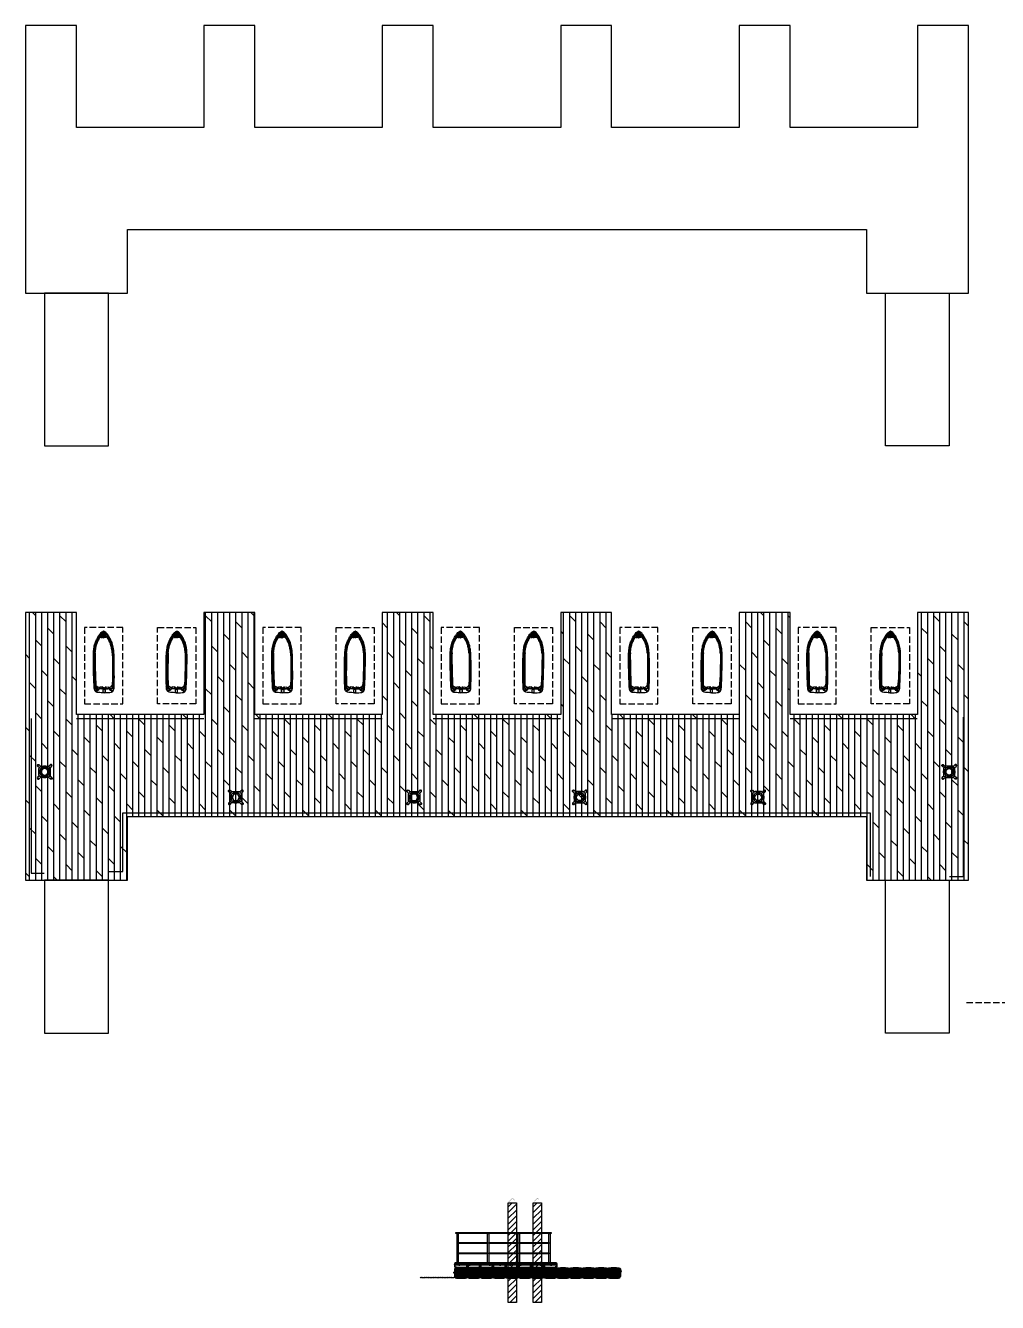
# Model space of a CAD drawing. Extents: x -231680 to 311509, y 18389 to 315840.
# Drawn here: x 228437 to 266577, y 263326 to 313439 of the extents above; entities that cross this region are included whole.
import ezdxf
from ezdxf.lldxf.tags import DXFTag

# ---------------------------------------------------------------- set-up
doc = ezdxf.new("R2010")
doc.units = 0
doc.header["$LTSCALE"] = 1000
doc.linetypes.add('-6_350_HOLE$0$DASH', pattern=[0.35, 0.25, -0.1])
for name, color, linetype in [('furniture', 6, 'Continuous'), ('W-bridge approach引桥', 4, 'Continuous'), ('W-FLOAT_BOWL浮筒', 253, 'Continuous'), ('W-MOUNTING固定方式', 5, 'Continuous'), ('W-PLASTIC_RAILINGS塑木栏杆', 6, 'Continuous'), ('W-STEEL_FRAME钢架', 3, 'Continuous'), ('W-WOOD_FLOOR木地板', 30, 'Continuous'), ('W-WOOD_STUD木龙骨', 25, 'Continuous'), ('ZJ', 251, 'Continuous'), ('变形缝', 4, 'Continuous'), ('塑木板', 32, 'Continuous'), ('尺寸', 6, 'Continuous'), ('栏杆', 6, 'Continuous'), ('短销钉', 253, 'Continuous'), ('螺栓', 146, 'Continuous'), ('龙骨', 10, 'Continuous')]:
    doc.layers.add(name, color=color, linetype=linetype)
doc.layers.add('伯利恒浮筒', color=5, linetype='Continuous', lineweight=5)
doc.styles.get("Standard").update_dxf_attribs({"font": ''})
doc.styles.get('Standard').set_extended_font_data('SimSun')
tags = doc.linetypes.add('立柱栏杆', pattern='A,0.771756,["□",Standard,S=0.388453,R=0,X=0,Y=-0.189694],0.074968,-0.412197,0.848646', length=2.107567).pattern_tags.tags
tags[4] = DXFTag(74, 10)
pattern_1 = [(45, (49008.42, 12356.74), (-112.2532, 112.2532), [])]

# ---------------------------------------------------------------- blocks, each defined once
blk = doc.blocks.new('A$C0837b8cf')
at = {"layer": 'W-STEEL_FRAME钢架'}
blk.add_lwpolyline([(-17, 0), (-17, 140), (58, 140), (58, 137, -0.414214), (54, 133), (-3, 130, 0.324101), (-8, 122), (-8, 18, 0.290228), (-2, 10), (54, 7, -0.414214), (58, 3), (58, 0)], format="xyb", close=True, dxfattribs=at)
blk = doc.blocks.new('*U117')
at = {"layer": '龙骨'}
for points in [[(-25, -30), (25, -30), (25, 30), (-25, 30)], [(-20, -25), (20, -25), (20, 25), (-20, 25)]]:
    blk.add_lwpolyline(points, close=True, dxfattribs=at)
blk = doc.blocks.new('*U118')
at = {"layer": '变形缝', "color": 0, "linetype": 'ByBlock', "lineweight": -2, "transparency": 16777216}
for p in [(0, 0), (400, 0), (800, 0), (1200, 0), (1600, 0), (2000, 0), (2400, 0), (2800, 0), (3200, 0), (3600, 0)]:
    blk.add_blockref('*U117', p, dxfattribs=at)
blk = doc.blocks.new('blhft')
at = {"true_color": 0x105689, "transparency": 33554470}
h = blk.add_hatch(color=146, dxfattribs=at)
h.dxf.hatch_style = 1
edge = h.paths.add_edge_path()
edge.add_line((-180, 0), (180, 0))
edge.add_arc((180, 70), 70, 270, 360)
edge.add_line((250, 70), (250, 270))
edge.add_line((250, 270), (298, 270))
edge.add_arc((298, 274), 4, 270, 360)
edge.add_line((302, 274), (302, 284))
edge.add_arc((298, 284), 4, 0, 90)
edge.add_line((298, 288), (250, 288))
edge.add_line((250, 288), (250, 375))
edge.add_arc((230, 375), 20, 0, 90)
edge.add_line((230, 395), (208, 395))
edge.add_line((208, 395), (208, 397))
edge.add_line((208, 397), (0, 407))
edge.add_line((0, 407), (-208, 397))
edge.add_line((-208, 397), (-208, 395))
edge.add_line((-208, 395), (-230, 395))
edge.add_arc((-230, 375), 20, 90, 180)
edge.add_line((-250, 375), (-250, 234))
edge.add_line((-250, 234), (-298, 234))
edge.add_arc((-298, 230), 4, 90, 180)
edge.add_line((-302, 230), (-302, 220))
edge.add_arc((-298, 220), 4, 180, 270)
edge.add_line((-298, 216), (-250, 216))
edge.add_line((-250, 216), (-250, 70))
edge.add_line((-250, 70), (-249, 60))
edge.add_line((-249, 60), (-246, 47))
edge.add_line((-246, 47), (-242, 37))
edge.add_line((-242, 37), (-235, 26))
edge.add_line((-235, 26), (-227, 18))
edge.add_line((-227, 18), (-220, 13))
edge.add_line((-220, 13), (-212, 8))
edge.add_line((-212, 8), (-204, 4))
edge.add_line((-204, 4), (-197, 2))
edge.add_line((-197, 2), (-188, 0))
edge.add_line((-188, 0), (-180, 0))
blk.add_lwpolyline([(-180, 0), (180, 0, 0.414214), (250, 70), (250, 270), (298, 270, 0.414214), (302, 274), (302, 284, 0.414214), (298, 288), (250, 288), (250, 375, 0.414214), (230, 395), (208, 395), (208, 397), (0, 407), (-208, 397), (-208, 395), (-230, 395, 0.414214), (-250, 375), (-250, 234), (-298, 234, 0.414214), (-302, 230), (-302, 220, 0.414214), (-298, 216), (-250, 216), (-250, 70), (-249, 60), (-246, 47), (-242, 37), (-235, 26), (-227, 18), (-220, 13), (-212, 8), (-204, 4), (-197, 2), (-188, 0)], format="xyb", close=True)
at = {"layer": 'W-FLOAT_BOWL浮筒', "ltscale": 0.5}
for p, q in [((-302, 230), (-302, 220)), ((302, 284), (302, 274))]:
    blk.add_line(p, q, dxfattribs=at)
at = {"layer": 'W-FLOAT_BOWL浮筒'}
for p, q in [((-302, 226), (-174, 226)), ((-298, 234), (-184, 234)), ((-298, 216), (-184, 216)), ((-250, 234), (-250, 375)), ((-250, 70), (-250, 216)), ((-230, 395), (230, 395)), ((-208, 397), (208, 397)), ((-208, 397), (-208, 395)), ((-180, 0), (180, 0)), ((-174, 244), (-174, 375)), ((174, 280), (-174, 226)), ((-174, 206), (-174, 70)), ((174, 298), (174, 375)), ((174, 280), (302, 280)), ((174, 260), (174, 70)), ((184, 288), (298, 288)), ((184, 270), (298, 270)), ((208, 397), (208, 395)), ((250, 375), (250, 288)), ((250, 270), (250, 70))]:
    blk.add_line(p, q, dxfattribs=at)
at = {"layer": 'W-FLOAT_BOWL浮筒', "ltscale": 0.5}
for centre, start, end in [((-298, 230), 90, 180), ((298, 284), 0, 90)]:
    blk.add_arc(centre, 4, start, end, dxfattribs=at)
at = {"layer": 'W-FLOAT_BOWL浮筒'}
for centre, radius, start, end in [((-298, 220), 4, 180, 270), ((-230, 375), 20, 90, 180), ((-180, 70), 70, 180, 270), ((0, -1768), 2175, 84.5043, 95.4957), ((-184, 244), 10, 270, 0), ((-184, 206), 10, 0, 90), ((-154, 375), 20, 90, 180), ((-104, 70), 70, 180, 270), ((104, 70), 70, 270, 0), ((154, 375), 20, 0, 90), ((184, 298), 10, 180, 270), ((184, 260), 10, 90, 180), ((180, 70), 70, 270, 0), ((230, 375), 20, 0, 90), ((298, 274), 4, 270, 0)]:
    blk.add_arc(centre, radius, start, end, dxfattribs=at)
at = {"layer": 'W-FLOAT_BOWL浮筒', "extrusion": (0, 0, -1)}
blk.add_ellipse((-212, 375), major_axis=(-30.4, 0), ratio=0.921809, start_param=3.141593, end_param=6.283185, dxfattribs=at)
at = {"layer": 'W-FLOAT_BOWL浮筒'}
blk.add_ellipse((-212, 320), major_axis=(-16, 0), ratio=0.75, dxfattribs=at)
blk.add_ellipse((212, 375), major_axis=(30.4, 0.1), ratio=0.921809, start_param=3.141593, end_param=6.283185, dxfattribs=at)
at = {"layer": 'W-FLOAT_BOWL浮筒', "extrusion": (0, 0, -1)}
blk.add_ellipse((212, 320), major_axis=(16, 0), ratio=0.75, dxfattribs=at)
blk = doc.blocks.new('dxd')
at = {"layer": '短销钉', "lineweight": 13}
for p, q in [((-86, 227), (-56, 200)), ((-79, 244), (79, 244)), ((-78, 244), (-78, 246)), ((-78, 246), (78, 246)), ((-52, 180), (-52, 193)), ((-49, 153), (-28, 136)), ((-43, 197), (42, 197)), ((-29, 39), (-29, 45)), ((-26, 48), (-24, 48)), ((-24, 30), (-24, 128)), ((-24, 30), (24, 30)), ((-24, 30), (-18, 2)), ((-19, 133), (19, 133)), ((-16, 0), (16, 0)), ((-6, 39), (-6, 44)), ((6, 39), (6, 44)), ((24, 30), (18, 2)), ((24, 30), (24, 128)), ((26, 48), (24, 48)), ((49, 153), (28, 136)), ((29, 39), (29, 45)), ((52, 180), (52, 193)), ((86, 227), (56, 200)), ((78, 244), (78, 246))]:
    blk.add_line(p, q, dxfattribs=at)
at = {"layer": '短销钉', "lineweight": 13, "ltscale": 0.1}
for p, q in [((-18, 2), (-18, 0)), ((-18, 0), (-16, 0)), ((16, 0), (18, 0)), ((18, 2), (18, 0))]:
    blk.add_line(p, q, dxfattribs=at)
at = {"layer": '短销钉', "lineweight": 13}
for centre, radius, start, end in [((-79, 234), 10, 90, 228.0009), ((0, -1254), 1503, 87.0435, 92.9565), ((-44, 170), 13.5, 126.5657, 231), ((-62, 193), 10, 0, 48.0009), ((-35, 154), 31.4, 56.4166, 122.8531), ((-43, 161), 10, 184.1479, 231), ((-34, 186), 31.4, 236.1381, 303.5569), ((-26, 45), 3, 90, 180), ((-34, 128), 10, 0, 51), ((-16, 2), 2.5, 191.3099, 270), ((-25, 170), 13.5, 308.3696, 51.9011), ((-3, 44), 3, 115.3769, 180), ((0, 38), 10, 64.6231, 115.3769), ((3, 44), 3, 0, 64.6231), ((25, 170), 13.5, 128.0989, 231.6304), ((16, 2), 2.5, 270, 348.6901), ((35, 155), 31.3, 57.1287, 123.6019), ((34, 186), 31.4, 236.4385, 303.8665), ((34, 128), 10, 129, 180), ((26, 45), 3, 0, 90), ((42, 161), 10, 309, 355.8521), ((62, 193), 10, 131.9991, 180), ((44, 170), 13.5, 309, 53.4343), ((79, 234), 10, 311.9991, 90)]:
    blk.add_arc(centre, radius, start, end, dxfattribs=at)
for centre, major_axis, start_param, end_param in [((-23, 39), (0, -9), 4.712389, 6.115737), ((0, 39), (0, 9), 1.570796, 4.712389)]:
    blk.add_ellipse(centre, major_axis=major_axis, ratio=0.666667, start_param=start_param, end_param=end_param, dxfattribs=at)
at = {"layer": '短销钉', "lineweight": 13, "extrusion": (0, 0, -1)}
blk.add_ellipse((23, 39), major_axis=(0, -9), ratio=0.666667, start_param=4.712389, end_param=6.115737, dxfattribs=at)
blk = doc.blocks.new('短销固定件正视面')
at = {"layer": '塑木板', "color": 156}
blk.add_lwpolyline([(2149439, 351499), (2149442, 351499), (2149489, 351499), (2149489, 351452), (2149489, 351449), (2149439, 351449)], close=True, dxfattribs=at)
at = {"layer": '塑木板', "color": 5}
blk.add_lwpolyline([(2149489, 351449), (2149489, 351499), (2149439, 351499)], dxfattribs=at)
at = {"layer": '螺栓', "color": 156}
blk.add_lwpolyline([(2149458, 351449), (2149458, 351182), (2149470, 351182), (2149470, 351449)], dxfattribs=at)
for points in [[(2149454, 351197), (2149475, 351197), (2149475, 351187), (2149454, 351187)], [(2149455, 351199), (2149473, 351199), (2149473, 351197), (2149455, 351197)], [(2149459, 351197), (2149470, 351197), (2149470, 351187), (2149459, 351187)]]:
    blk.add_lwpolyline(points, close=True, dxfattribs=at)
blk = doc.blocks.new('A$C8620f102')
for p, q in [((1.27, 1.92), (1.26, 1.91)), ((3.83, 1.92), (3.84, 1.91))]:
    blk.add_line(p, q)
for points in [[(2.55, 1.34, -0.01736), (1.42, 1.37, -0.12634), (0.89, 1.52, -0.172899), (0.62, 2.21, -0.013884), (0.6, 2.82, -0.008973), (0.56, 3.7, -0.01509), (0.53, 4.7, 0.002245), (0.52, 6.24, -0.003342), (0.51, 7.96, -0.016984), (0.55, 9.1, -0.024546), (0.64, 9.96, -0.067942), (0.89, 11.05, -0.033948), (1.2, 11.75, -0.022001), (1.53, 12.38, -0.042872), (1.96, 12.94, -0.059514), (2.26, 13.21, -0.046364), (2.43, 13.31, -0.104882), (2.55, 13.34, -0.104882)], [(0.68, 3.76, 0.006425), (0.67, 4.7, 0.002217), (0.66, 6.24, -0.003368), (0.65, 7.97, -0.024633), (0.67, 9.06, -0.015037), (0.76, 9.77, -0.025439), (0.82, 10.17, -0.013843), (1.02, 10.98, -0.040266), (1.32, 11.7, -0.016729), (1.69, 12.33, -0.029739), (2.17, 12.91, 0.01525), (2.42, 13.15, -0.132389), (2.48, 13.18, -0.028442), (2.5, 13.19, -0.028442)], [(0.7, 3.76, 0.006424), (0.68, 4.7, 0.002217), (0.67, 6.24, -0.003368), (0.66, 7.97, -0.024633), (0.68, 9.06, -0.015038), (0.77, 9.77, -0.025461), (0.84, 10.17, -0.013839), (1.03, 10.98, -0.040238), (1.33, 11.7, -0.016715), (1.7, 12.33, -0.029693), (2.18, 12.9, 0.015234), (2.43, 13.14, -0.134036), (2.48, 13.17, -0.024879), (2.5, 13.17, -0.024879)], [(0.84, 9.12, -0.031596), (0.91, 9.75, -0.004928), (0.98, 10.17, -0.02844), (1.18, 10.88, -0.042875), (1.47, 11.56, -0.035347), (1.84, 12.21, -0.024093), (2.25, 12.76, -0.079837), (2.5, 13.02)], [(0.86, 9.12, -0.031592), (0.92, 9.75, -0.004926), (1, 10.17, -0.028436), (1.19, 10.88, -0.042895), (1.49, 11.55, -0.035363), (1.85, 12.2, -0.024111), (2.26, 12.75, -0.077658), (2.5, 13.01, -0.077658)], [(0.87, 9.12, -0.031588), (0.93, 9.75, -0.004924), (1.01, 10.16, -0.028433), (1.21, 10.87, -0.042917), (1.5, 11.55, -0.035379), (1.86, 12.19, -0.02413), (2.27, 12.74, -0.075408), (2.5, 12.99, -0.075408)], [(0.9, 9.12, -0.031581), (0.96, 9.74, -0.00492), (1.04, 10.16, -0.028426), (1.23, 10.86, -0.042959), (1.52, 11.54, -0.035411), (1.89, 12.17, -0.028829), (2.23, 12.64, -0.092336), (2.5, 12.86, -0.080328)], [(2.09, 12.15), (2.2, 12.14, 0.382221), (2.31, 12.21), (2.39, 12.63, 0.786544), (2.33, 12.68), (2.01, 12.34, 0.616464), (2.09, 12.15, 3.844907)], [(2.55, 1.34, 0.01736), (3.68, 1.37, 0.12634), (4.21, 1.52, 0.172899), (4.48, 2.21, 0.013884), (4.5, 2.82, 0.008973), (4.55, 3.7, 0.01509), (4.57, 4.7, -0.002245), (4.58, 6.24, 0.003342), (4.59, 7.96, 0.016984), (4.55, 9.1, 0.024546), (4.46, 9.96, 0.067942), (4.21, 11.05, 0.033948), (3.9, 11.75, 0.022001), (3.57, 12.38, 0.042872), (3.15, 12.94, 0.059514), (2.84, 13.21, 0.046364), (2.67, 13.31, 0.104882), (2.55, 13.34, 0.104882)], [(4.42, 3.76, -0.006425), (4.43, 4.7, -0.002217), (4.44, 6.24, 0.003368), (4.45, 7.97, 0.024633), (4.43, 9.06, 0.015037), (4.34, 9.77, 0.025439), (4.28, 10.17, 0.013843), (4.08, 10.98, 0.040266), (3.78, 11.7, 0.016729), (3.41, 12.33, 0.029739), (2.93, 12.91, -0.01525), (2.68, 13.15, 0.132389), (2.62, 13.18, 0.028442), (2.6, 13.19, 0.028442)], [(4.41, 3.76, -0.006424), (4.42, 4.7, -0.002217), (4.43, 6.24, 0.003368), (4.44, 7.97, 0.024633), (4.42, 9.06, 0.015038), (4.33, 9.77, 0.025461), (4.26, 10.17, 0.013839), (4.07, 10.98, 0.040238), (3.77, 11.7, 0.016715), (3.4, 12.33, 0.029693), (2.93, 12.9, -0.015234), (2.67, 13.14, 0.134036), (2.62, 13.17, 0.024879), (2.6, 13.17, 0.024879)], [(4.26, 9.12, 0.031596), (4.19, 9.75, 0.004928), (4.12, 10.17, 0.02844), (3.92, 10.88, 0.042875), (3.63, 11.56, 0.035347), (3.26, 12.21, 0.024093), (2.85, 12.76, 0.079837), (2.6, 13.02)], [(4.25, 9.12, 0.031592), (4.18, 9.75, 0.004926), (4.1, 10.17, 0.028436), (3.91, 10.88, 0.042895), (3.61, 11.55, 0.035363), (3.25, 12.2, 0.024111), (2.84, 12.75, 0.077658), (2.6, 13.01, 0.077658)], [(4.23, 9.12, 0.031588), (4.17, 9.75, 0.004924), (4.09, 10.16, 0.028433), (3.89, 10.87, 0.042917), (3.6, 11.55, 0.035379), (3.24, 12.19, 0.02413), (2.83, 12.74, 0.075408), (2.6, 12.99, 0.075408)], [(4.2, 9.12, 0.031581), (4.14, 9.74, 0.00492), (4.06, 10.16, 0.028426), (3.87, 10.86, 0.042959), (3.58, 11.54, 0.035411), (3.22, 12.17, 0.028829), (2.87, 12.64, 0.092336), (2.6, 12.86, 0.080328)], [(3.01, 12.15), (2.9, 12.14, -0.382221), (2.79, 12.21), (2.71, 12.63, -0.786544), (2.77, 12.68), (3.09, 12.34, -0.616464), (3.01, 12.15, -3.844907)], [(0.84, 9.12), (0.82, 8.71), (0.81, 8.24), (0.82, 7.47), (0.82, 6.42), (0.84, 4.72, -0.002601), (0.86, 3.81, 0.004411), (0.87, 3.02, 0.013009), (0.91, 2.49, 0.113396), (1.01, 2.2, 0.146005), (1.15, 2.08, 1.595219)], [(0.86, 9.12), (0.84, 8.71), (0.83, 8.24), (0.83, 7.47), (0.83, 6.42), (0.85, 4.72, -0.002601), (0.87, 3.81, 0.004411), (0.89, 3.02, 0.013003), (0.92, 2.49, 0.113337), (1.02, 2.21, 0.144821), (1.16, 2.09, 0.138987)], [(0.87, 9.12), (0.85, 8.71), (0.84, 8.24), (0.84, 7.47), (0.84, 6.42), (0.86, 4.72, -0.002601), (0.88, 3.81, 0.00441), (0.9, 3.02, 0.012997), (0.94, 2.49, 0.113276), (1.03, 2.21, 0.142458), (1.16, 2.11, 0.142458)], [(0.9, 9.12), (0.88, 8.71), (0.87, 8.24), (0.87, 7.47), (0.87, 6.42), (0.89, 4.73, -0.002601), (0.91, 3.81, 0.00441), (0.93, 3.03, 0.002867), (0.93, 2.91, 0.002867)], [(4.23, 9.12), (4.25, 8.71), (4.26, 8.24), (4.26, 7.47), (4.26, 6.42), (4.24, 4.72, 0.002601), (4.22, 3.81, -0.00441), (4.2, 3.02, -0.012997), (4.16, 2.49, -0.113276), (4.07, 2.21, -0.142458), (3.94, 2.11, -0.142458)], [(4.26, 9.12), (4.28, 8.71), (4.29, 8.24), (4.28, 7.47), (4.28, 6.42), (4.26, 4.72, 0.002601), (4.24, 3.81, -0.004411), (4.23, 3.02, -0.013009), (4.19, 2.49, -0.113396), (4.09, 2.2, -0.146005), (3.95, 2.08, -1.595219)], [(4.25, 9.12), (4.27, 8.71), (4.27, 8.24), (4.27, 7.47), (4.27, 6.42), (4.25, 4.72, 0.002601), (4.23, 3.81, -0.004411), (4.21, 3.02, -0.013003), (4.18, 2.49, -0.113337), (4.08, 2.21, -0.144821), (3.95, 2.09, -0.138987)], [(4.2, 9.12), (4.22, 8.71), (4.23, 8.24), (4.23, 7.47), (4.23, 6.42), (4.21, 4.73, 0.002601), (4.19, 3.81, -0.00441), (4.17, 3.03, -0.002867), (4.17, 2.91, -0.002867)], [(1.21, 1.67, -0.164393), (0.99, 1.7, -0.188684), (0.74, 1.94, -0.10758), (0.6, 2.55)], [(0.68, 3.76, -0.002942), (0.69, 3.07, 0.002013), (0.7, 2.63, 0.130442), (0.78, 2.32, 0.261246), (1.14, 2.01, 0.209197)], [(0.7, 3.76, -0.002941), (0.71, 3.07, 0.002014), (0.71, 2.63, 0.130992), (0.79, 2.33, 0.261832), (1.15, 2.02, 0.261832)], [(1.73, 2.34, -0.043334), (1.41, 2.42, -0.18333), (1, 2.74, -0.123985), (0.91, 3.11, 0.015377), (0.89, 3.39)], [(1.73, 2.32, -0.043195), (1.41, 2.4, -0.183415), (0.99, 2.73, -0.094511), (0.9, 3.02)], [(3.37, 2.34, 0.043334), (3.69, 2.42, 0.18333), (4.1, 2.74, 0.123985), (4.19, 3.11, -0.015377), (4.21, 3.39)], [(3.37, 2.32, 0.043195), (3.69, 2.4, 0.183415), (4.11, 2.73, 0.094511), (4.2, 3.02)], [(3.9, 1.67, 0.164393), (4.11, 1.7, 0.188684), (4.36, 1.94, 0.10758), (4.5, 2.55)], [(4.42, 3.76, 0.002942), (4.41, 3.07, -0.002013), (4.4, 2.63, -0.130442), (4.32, 2.32, -0.261246), (3.96, 2.01, -0.209197)], [(4.41, 3.76, 0.002941), (4.4, 3.07, -0.002014), (4.39, 2.63, -0.130992), (4.31, 2.33, -0.261832), (3.96, 2.02, -0.261832)]]:
    blk.add_lwpolyline(points, format="xyb")
for points in [[(2.09, 12.19), (2.21, 12.18, 0.383069), (2.27, 12.22), (2.36, 12.64, 0.853636), (2.35, 12.65), (2.04, 12.32, 0.613527)], [(3.01, 12.19), (2.89, 12.18, -0.383069), (2.83, 12.22), (2.74, 12.64, -0.853636), (2.75, 12.65), (3.06, 12.32, -0.613527)]]:
    blk.add_lwpolyline(points, format="xyb", close=True)
for points in [[(2.5, 12.46), (2.5, 13.3)], [(2.5, 13.3), (2.5, 12.45)], [(2.6, 13.3), (2.6, 12.45)], [(2.6, 12.46), (2.6, 13.3)], [(0.64, 8.37), (0.62, 8.37), (0.62, 8.1), (0.65, 8.1)], [(0.66, 8.1), (0.68, 8.1), (0.68, 8.37), (0.66, 8.37)], [(4.44, 8.1), (4.42, 8.1), (4.42, 8.37), (4.44, 8.37)], [(4.46, 8.37), (4.48, 8.37), (4.48, 8.1), (4.46, 8.1)], [(0.67, 4.82), (0.65, 4.82), (0.65, 4.57), (0.67, 4.57)], [(0.69, 2.98), (0.67, 2.98), (0.67, 2.72), (0.7, 2.72)], [(0.69, 4.57), (0.7, 4.57), (0.7, 4.82), (0.68, 4.82)], [(0.71, 2.72), (0.72, 2.72), (0.72, 2.98), (0.71, 2.98)], [(4.39, 2.72), (4.38, 2.72), (4.38, 2.98), (4.39, 2.98)], [(4.42, 4.57), (4.4, 4.57), (4.4, 4.82), (4.42, 4.82)], [(4.41, 2.98), (4.43, 2.98), (4.43, 2.72), (4.4, 2.72)], [(4.43, 4.82), (4.45, 4.82), (4.45, 4.57), (4.43, 4.57)]]:
    blk.add_lwpolyline(points)
for points in [[(2.12, 2.1), (2.18, 2.42), (1.76, 2.46), (1.69, 2.14)], [(2.11, 2.11), (2.17, 2.4), (1.77, 2.45), (1.7, 2.15)], [(2.33, 1.4), (2.33, 1.96), (2.77, 1.96), (2.77, 1.4)], [(2.98, 2.1), (2.92, 2.42), (3.34, 2.46), (3.41, 2.14)], [(2.99, 2.11), (2.93, 2.4), (3.33, 2.45), (3.4, 2.15)]]:
    blk.add_lwpolyline(points, close=True)
for centre, radius in [((2.15, 12.99), 0.0564), ((2.31, 13.15), 0.0628), ((2.79, 13.15), 0.0628), ((2.95, 12.99), 0.0564), ((2.54, 12.26), 0.139), ((2.56, 12.26), 0.139), ((1.35, 2.1), 0.196), ((1.35, 2.1), 0.182), ((3.75, 2.1), 0.196), ((3.75, 2.1), 0.182)]:
    blk.add_circle(centre, radius)
for centre, radius, start, end in [((2.55, 13.23), 0.0821, 53.9074, 126.0926), ((2.55, 13.23), 0.0821, 53.9074, 126.0926), ((0.99, 10.85), 0.0427, 81.6158, 249.7115), ((0.99, 10.85), 0.0427, 268.3466, 62.9808), ((1.66, 12.28), 0.0427, 70.2304, 225.3725), ((1.66, 12.28), 0.0427, 244.0102, 51.5927), ((2.54, 12.26), 0.204, 99.884, 72.3335), ((2.56, 12.26), 0.204, 107.6665, 80.116), ((3.44, 12.28), 0.0427, 128.4073, 295.9898), ((3.44, 12.28), 0.0427, 314.6275, 109.7696), ((4.11, 10.85), 0.0427, 117.0192, 271.6534), ((4.11, 10.85), 0.0427, 290.2885, 98.3842), ((0.65, 7.67), 0.0427, 95.0301, 265.1292), ((0.67, 8.99), 0.0427, 91.3196, 261.7261), ((0.65, 7.67), 0.0427, 283.7894, 76.3699), ((0.67, 8.99), 0.0427, 280.385, 72.6607), ((4.43, 8.99), 0.0427, 107.3393, 259.615), ((4.45, 7.67), 0.0427, 103.6301, 256.2106), ((4.43, 8.99), 0.0427, 278.2739, 88.6804), ((4.45, 7.67), 0.0427, 274.8708, 84.9699), ((4.44, 6.39), 0.0427, 101.222, 257.4711), ((4.44, 6.39), 0.0427, 276.0953, 82.5978), ((1.77, 1.95), 0.633, 165.9957, 206.3313), ((1.82, 1.84), 0.633, 172.1254, 195.3579), ((1.35, 2.1), 0.238, 225.7726, 10.6742), ((1.35, 2.1), 0.21, 243.7243, 10.6742), ((3.75, 2.1), 0.238, 169.3258, 314.2274), ((3.75, 2.1), 0.21, 169.3258, 296.2757), ((3.33, 1.95), 0.633, 333.6687, 14.0043), ((3.29, 1.84), 0.633, 344.6421, 7.8746)]:
    blk.add_arc(centre, radius, start, end)
for points in [[(2.29, 2.55), (2.24, 2.46), (2.2, 2.33), (2.16, 2.1)], [(2.79, 2.55), (2.86, 2.46), (2.9, 2.33), (2.94, 2.1)], [(1.53, 1.94), (1.47, 1.87), (1.33, 1.81), (1.25, 1.78), (1.21, 1.73), (1.21, 1.67)], [(2.55, 2.09), (2.43, 2.1), (2.36, 2.11), (2.26, 2.14), (2.18, 2.1), (1.99, 2.07), (1.8, 2.1), (1.7, 2.14), (1.64, 2.15), (1.55, 2.13)], [(2.55, 2.09), (2.67, 2.1), (2.74, 2.11), (2.84, 2.14), (2.93, 2.1), (3.11, 2.07), (3.3, 2.1), (3.4, 2.14), (3.46, 2.15), (3.55, 2.13)], [(3.57, 1.94), (3.63, 1.87), (3.77, 1.81), (3.85, 1.78), (3.89, 1.73), (3.9, 1.67)]]:
    blk.add_spline(points, degree=3)
for points in [[(2.55, 2.3), (2.51, 2.3), (2.45, 2.3), (2.35, 2.32), (2.27, 2.36), (2.22, 2.33), (2.2, 2.32)], [(2.55, 2.3), (2.59, 2.3), (2.65, 2.3), (2.75, 2.32), (2.83, 2.36), (2.88, 2.33), (2.9, 2.32)]]:
    blk.add_open_spline(points, degree=3, knots=[0, 0, 0, 0, 0.00840925, 0.01405459, 0.02148076, 0.02583256, 0.02583256, 0.02583256, 0.02583256])
blk = doc.blocks.new('*U138')
at = {"linetype": '-6_350_HOLE$0$DASH'}
for points in [[(-2184, -1500), (-684, -1500), (-684, 1500), (-2184, 1500)], [(2184, -1500), (684, -1500), (684, 1500), (2184, 1500)]]:
    blk.add_lwpolyline(points, close=True, dxfattribs=at)
at = {"layer": 'furniture', "xscale": 200.8481524283906, "yscale": 200.8481524283906, "zscale": 200.8481524283906, "rotation": 0.714451008554095}
blk.add_blockref('A$C8620f102', (-1922, -1332), dxfattribs=at)
blk = doc.blocks.new('*U139')
at = {"layer": '栏杆', "color": 0, "linetype": 'ByBlock', "lineweight": -2, "transparency": 16777216}
for p in [(0, 0), (7000, 0), (14000, 0), (21000, 0), (28000, 0)]:
    blk.add_blockref('*U138', p, dxfattribs=at)
blk = doc.blocks.new('*U140')
at = {"layer": 'furniture', "xscale": -200.8481524283906, "yscale": 200.8481524283906, "zscale": 200.8481524283906, "rotation": 359.2855489914459}
blk.add_blockref('A$C8620f102', (494, -1481), dxfattribs=at)
blk = doc.blocks.new('*U141')
at = {"layer": '栏杆', "color": 0, "linetype": 'ByBlock', "lineweight": -2, "transparency": 16777216}
for p in [(0, 0), (7000, 0), (14000, 0), (21000, 0), (28000, 0)]:
    blk.add_blockref('*U140', p, dxfattribs=at)
blk = doc.blocks.new('asdaffdfedgf')
at = {"layer": '栏杆', "true_color": 0xcd6928, "transparency": 33554687}
h = blk.add_hatch(dxfattribs=at)
h.set_pattern_fill('DOLMIT', color=32, scale=300, angle=90)
h.set_pattern_definition([(90, (0, 0), (-238.12262, 1e-14), []), (135, (0, 0), (-476.2449, -476.2449), [336.7564, -673.512])])
h.paths.add_polyline_path([(265437, 286400), (265437, 290400), (263437, 290400), (263437, 286400), (258437, 286400), (258437, 290400), (256437, 290400), (256437, 286400), (251437, 286400), (251437, 290400), (249437, 290400), (249437, 286400), (244437, 286400), (244437, 290400), (242437, 290400), (242437, 286400), (237437, 286400), (237437, 290400), (235437, 290400), (235437, 286400), (230437, 286400), (230437, 290400), (228437, 290400), (228437, 286400), (228437, 282400), (228437, 279900), (232437, 279900), (232437, 282400), (261437, 282400), (261437, 279900), (265437, 279900), (265437, 282400)])
blk.add_lwpolyline([(237437, 286400), (237437, 290400), (235437, 290400), (235437, 286400)])
blk = doc.blocks.new('*U108')
at = {"color": 8, "linetype": 'Continuous', "lineweight": 15}
for p, q in [((-1, 2), (-2, 1)), ((0, 1), (0, -1)), ((-1, -2), (-2, -1))]:
    blk.add_line(p, q, dxfattribs=at)
at = {"color": 7, "linetype": 'Continuous', "lineweight": 15}
for p, q in [((16, 1), (0, 1)), ((0, 0), (19, 0)), ((16, 1), (16, 0)), ((19, -1), (19, 0)), ((0, -1), (19, -1))]:
    blk.add_line(p, q, dxfattribs=at)
for centre, radius, start, end in [((-3, 0), 2.9, 41.3178, 318.6822), ((-3, 0), 1.45, 41.3178, 318.6822), ((0, 3), 2.82, 221.3178, 270), ((0, -3), 2.82, 90, 138.6822), ((0, 3), 1.37, 221.3178, 270), ((0, -3), 1.37, 90, 138.6822)]:
    blk.add_arc(centre, radius, start, end, dxfattribs=at)
blk = doc.blocks.new('*U110')
blk.add_lwpolyline([(-12, 0), (-12, 2.5), (12, 2.5), (12, 0)], close=True)
blk = doc.blocks.new('无头销轴_B型_D12X150')
at = {"color": 0}
for p, q in [((-72, 6), (-72, -6)), ((72, 6), (72, -6))]:
    blk.add_line(p, q, dxfattribs=at)
blk.add_lwpolyline([(-75, 4), (-75, -4), (-72, -6), (72, -6), (75, -4), (75, 4), (72, 6), (-72, 6)], close=True, dxfattribs=at)
for centre in [(-70, 0), (70, 0)]:
    blk.add_circle(centre, 1.6, dxfattribs=at)
blk = doc.blocks.new('sdf')
at = {"layer": 'W-MOUNTING固定方式', "color": 0}
for p, q in [((43285, -2497), (43283, -2500)), ((43378, -2500), (43283, -2500)), ((43283, -2574), (43283, -2500)), ((43285, -2497), (43376, -2497)), ((43376, -2497), (43378, -2500)), ((43378, -2500), (43378, -2574)), ((43108, -2622), (43108, -2815)), ((43109, -2673), (43112, -2671)), ((43109, -2764), (43109, -2673)), ((43109, -2764), (43112, -2766)), ((43112, -2671), (43112, -2766)), ((43112, -2671), (43186, -2671)), ((43186, -2766), (43112, -2766)), ((43186, -2766), (43186, -2671)), ((43186, -2671), (43189, -2673)), ((43186, -2766), (43189, -2764)), ((43189, -2673), (43189, -2764)), ((43283, -2574), (43378, -2574)), ((43283, -2574), (43285, -2577)), ((43283, -2863), (43285, -2860)), ((43378, -2863), (43283, -2863)), ((43283, -2937), (43283, -2863)), ((43283, -2937), (43378, -2937)), ((43285, -2940), (43283, -2937)), ((43376, -2577), (43285, -2577)), ((43285, -2860), (43376, -2860)), ((43375, -2940), (43285, -2940)), ((43375, -2940), (43378, -2937)), ((43378, -2574), (43376, -2577)), ((43378, -2863), (43376, -2860)), ((43378, -2863), (43378, -2937)), ((43475, -2671), (43472, -2673)), ((43472, -2764), (43472, -2673)), ((43475, -2766), (43472, -2764)), ((43475, -2671), (43475, -2766)), ((43475, -2671), (43549, -2671)), ((43549, -2766), (43475, -2766)), ((43549, -2766), (43549, -2671)), ((43552, -2674), (43549, -2671)), ((43552, -2764), (43549, -2766)), ((43552, -2674), (43552, -2764))]:
    blk.add_line(p, q, dxfattribs=at)
at = {"layer": 'W-MOUNTING固定方式', "color": 6}
for points in [[(43123, -2568), (43052, -2497, -0.414214), (43052, -2441), (43052, -2441, -0.414214), (43109, -2441), (43179, -2511)], [(43538, -2568), (43609, -2497, 0.414214), (43609, -2441), (43609, -2441, 0.414214), (43552, -2441), (43482, -2511)], [(43123, -2870), (43052, -2941, 0.414214), (43052, -2997), (43052, -2997, 0.414214), (43109, -2997), (43179, -2927)], [(43538, -2870), (43609, -2941, -0.414214), (43609, -2997), (43609, -2997, -0.414214), (43552, -2997), (43482, -2927)]]:
    blk.add_lwpolyline(points, format="xyb", dxfattribs=at)
at = {"layer": 'W-MOUNTING固定方式'}
for points in [[(43194, -2941), (43467, -2941), (43553, -2856), (43553, -2582), (43467, -2496), (43194, -2496), (43108, -2582), (43108, -2856)], [(43219, -2881), (43442, -2881), (43493, -2831), (43493, -2607), (43442, -2556), (43219, -2556), (43168, -2607), (43168, -2831)]]:
    blk.add_lwpolyline(points, close=True, dxfattribs=at)
at = {"layer": 'W-MOUNTING固定方式', "color": 0}
for points in [[(43272, -2496), (43272, -2537), (43272, -2557), (43281, -2557), (43281, -2537), (43281, -2496)], [(43380, -2496), (43380, -2537), (43380, -2557), (43389, -2557), (43389, -2537), (43389, -2496)], [(43108, -2669), (43149, -2669), (43169, -2669), (43169, -2660), (43149, -2660), (43108, -2660)], [(43108, -2777), (43149, -2777), (43169, -2777), (43169, -2768), (43149, -2768), (43108, -2768)], [(43281, -2941), (43281, -2900), (43281, -2880), (43272, -2880), (43272, -2900), (43272, -2941)], [(43389, -2941), (43389, -2900), (43389, -2880), (43380, -2880), (43380, -2900), (43380, -2941)], [(43553, -2660), (43512, -2660), (43492, -2660), (43492, -2669), (43512, -2669), (43553, -2669)], [(43553, -2768), (43512, -2768), (43492, -2768), (43492, -2777), (43512, -2777), (43553, -2777)]]:
    blk.add_lwpolyline(points, dxfattribs=at)
at = {"layer": 'W-MOUNTING固定方式', "color": 5}
for centre in [(43080, -2469), (43580, -2469), (43080, -2969), (43580, -2969)]:
    blk.add_circle(centre, 7, dxfattribs=at)
at = {"layer": 'W-MOUNTING固定方式'}
for radius in [136, 130]:
    blk.add_circle((43330, -2719), radius, dxfattribs=at)
at = {"layer": 'W-MOUNTING固定方式', "color": 0, "xscale": -1}
for name, p, rotation in [('*U108', (43143, -2649), 180), ('*U108', (43261, -2906), 270), ('*U110', (43272, -2900), 90), ('*U110', (43389, -2537), 270.0000000000001), ('*U108', (43400, -2531), 90.00000000000007), ('*U110', (43512, -2777), 180)]:
    blk.add_blockref(name, p, dxfattribs=dict(at, rotation=rotation))
for name, p in [('*U110', (43149, -2660)), ('*U108', (43518, -2788))]:
    blk.add_blockref(name, p, dxfattribs=at)
at = {"layer": 'W-MOUNTING固定方式', "color": 0}
for name, p, rotation in [('*U110', (43149, -2777), 180), ('无头销轴_B型_D12X150', (43149, -2719), 90), ('无头销轴_B型_D12X150', (43330, -2900), 180), ('*U108', (43261, -2531), 270.0000000000001), ('*U110', (43272, -2537), 90.00000000000004), ('*U110', (43389, -2900), 270), ('*U108', (43400, -2906), 90.00000000000001), ('*U108', (43518, -2649), 180), ('无头销轴_B型_D12X150', (43512, -2719), 270)]:
    blk.add_blockref(name, p, dxfattribs=dict(at, rotation=rotation))
for name, p in [('*U108', (43143, -2788)), ('无头销轴_B型_D12X150', (43330, -2537)), ('*U110', (43512, -2660))]:
    blk.add_blockref(name, p, dxfattribs=at)
blk = doc.blocks.new('*U41')
at = {"color": 5}
for p, q in [((-2, -53), (-2, -1)), ((-2, -1), (2, -1)), ((2, -13), (-2, -14)), ((2, -13), (-2, -14)), ((2, -15), (-2, -16)), ((2, -15), (-2, -16)), ((2, -17), (-2, -18)), ((2, -17), (-2, -18)), ((2, -19), (-2, -20)), ((2, -19), (-2, -20)), ((2, -19), (-2, -20)), ((2, -19), (-2, -20)), ((2, -21), (-2, -22)), ((2, -21), (-2, -22)), ((2, -21), (-2, -22)), ((2, -21), (-2, -22)), ((2, -23), (-2, -24)), ((2, -23), (-2, -24)), ((2, -25), (-2, -26)), ((2, -25), (-2, -26)), ((2, -27), (-2, -28)), ((2, -27), (-2, -28)), ((2, -29), (-2, -30)), ((2, -29), (-2, -30)), ((2, -29), (-2, -30)), ((2, -29), (-2, -30)), ((2, -31), (-2, -32)), ((2, -31), (-2, -32)), ((2, -31), (-2, -32)), ((2, -31), (-2, -32)), ((2, -33), (-2, -34)), ((2, -33), (-2, -34)), ((2, -35), (-2, -36)), ((2, -35), (-2, -36)), ((2, -37), (-2, -38)), ((2, -37), (-2, -38)), ((2, -39), (-2, -40)), ((2, -39), (-2, -40)), ((2, -39), (-2, -40)), ((2, -39), (-2, -40)), ((2, -41), (-2, -42)), ((2, -41), (-2, -42)), ((2, -41), (-2, -42)), ((2, -41), (-2, -42)), ((2, -43), (-2, -44)), ((2, -43), (-2, -44)), ((2, -46), (-2, -47)), ((2, -46), (-2, -47)), ((2, -48), (-2, -49)), ((2, -48), (-2, -49)), ((2, -48), (-2, -49)), ((2, -48), (-2, -49)), ((2, -50), (-2, -51)), ((2, -50), (-2, -51)), ((2, -50), (-2, -51)), ((2, -50), (-2, -51)), ((2, -52), (-2, -53)), ((2, -52), (-2, -53)), ((2, -52), (-2, -53)), ((0, -60), (-2, -53)), ((2, -54), (-2, -55)), ((2, -57), (-1, -57)), ((1, -59), (-1, -59)), ((2, -53), (0, -60)), ((2, -1), (2, -53))]:
    blk.add_line(p, q, dxfattribs=at)
blk.add_lwpolyline([(-3, 0), (-2, -1), (2, -1), (3, 0)], close=True, dxfattribs=at)
blk = doc.blocks.new('A$C47c33f2f')
at = {"color": 4}
for p, q in [((0, 0), (46, 0)), ((44, 2), (2, 2)), ((2, 2), (2, 2)), ((4, 18), (4, 4)), ((4, 18), (42, 18)), ((4, 4), (42, 4)), ((12, 26), (12, 88)), ((12, 26), (32, 26)), ((34, 26), (34, 88)), ((42, 16), (42, 4))]:
    blk.add_line(p, q, dxfattribs=at)
blk.add_circle((23, 104), 15, dxfattribs=at)
for centre, radius, start, end in [((2, 0), 2.5, 90, 180), ((2, 4), 2, 270, 0), ((12, 18), 8, 90, 180), ((-5, 88), 17.3, 1.4825, 29.9307), ((32, 16), 10, 0, 90), ((51, 88), 17.3, 150.0693, 178.5175), ((44, 4), 2, 180, 270), ((44, 0), 2.5, 0, 90)]:
    blk.add_arc(centre, radius, start, end, dxfattribs=at)
at = {"layer": '尺寸'}
for p, q in [((0, 0), (0, 0)), ((0, 0), (0, 0)), ((44, 2), (44, 2)), ((46, 0), (46, 0))]:
    blk.add_line(p, q, dxfattribs=at)
blk = doc.blocks.new('*U192')
at = {"layer": '伯利恒浮筒'}
blk.add_blockref('blhft', (0, -204), dxfattribs=at)
blk = doc.blocks.new('*U193')
at = {"layer": '栏杆', "color": 0, "linetype": 'ByBlock', "lineweight": -2, "transparency": 16777216}
for p in [(0, 0), (500, 0), (1000, 0), (1500, 0), (2000, 0), (2500, 0)]:
    blk.add_blockref('*U192', p, dxfattribs=at)

msp = doc.modelspace()

# ---------------------------------------------------------------- hatches: boundary and pattern name
at = {"layer": 'W-WOOD_STUD木龙骨'}
h = msp.add_hatch(dxfattribs=at)
h.set_pattern_fill('木纹03', color=256, scale=100)
h.set_pattern_definition([(0, (-901846.9, -178253.67), (200, 200), [10, -190]), (90, (-901766.9, -178183.67), (-200, 200), [20, -180]), (45, (-901806.89, -178203.67), (0, 199.998082), [14.14, -42.42, 14.14, -28.28, 99, -85]), (45, (-901856.89, -178263.67), (0, 200), [14.142, -28.284, 14.142, -226.2]), (45, (-901786.89, -178243.67), (0, 200), [14.142, -268.700712]), (45, (-901766.89, -178253.67), (0, 200), [14.142, -268.700712]), (45, (-901796.89, -178233.67), (0, 200), [14.142, -268.700712]), (45, (-901806.89, -178223.67), (0, 200), [28.284, -254.558712]), (45, (-901756.89, -178073.67), (0, 200), [28.284, -254.558712]), (45, (-901826.89, -178213.67), (0, 200), [56.568, -226.274712]), (45, (-901836.89, -178203.67), (0, 200), [56.568, -226.274712]), (45, (-901706.89, -178143.67), (0, 200), [56.568, -226.274712]), (45, (-901846.89, -178183.67), (0, 200), [42.4264, -240.416312]), (45, (-901886.89, -178153.67), (0, 200), [42.4264, -240.416312]), (45, (-901866.89, -178173.67), (0, 200), [42.4264, -240.416312]), (45, (-901736.89, -178113.67), (0, 200), [70.71068, -212.132032]), (45, (-901756.89, -178103.67), (0, 200), [70.71068, -212.132032]), (45, (-901736.89, -178153.67), (0, 200), [98.99495, -183.847763]), (26.565051, (-901826.89, -178233.67), (200, 8e-08), [22.360678, -424.852916]), (26.565051, (-901786.89, -178173.67), (200, 8e-08), [22.360678, -424.852916]), (26.565051, (-901796.89, -178193.67), (200, 8e-08), [22.360678, -424.852916]), (26.565051, (-901836.89, -178253.67), (200, 8e-08), [44.72136, -402.492235]), (26.565051, (-901796.89, -178163.67), (200, 8e-08), [67.08204, -380.131556]), (26.565051, (-901816.89, -178153.67), (200, 8e-08), [89.44272, -357.770876]), (26.565051, (-901836.89, -178143.67), (200, 8e-08), [89.44272, -357.770876]), (26.565051, (-901866.89, -178083.67), (200, 8e-08), [89.44272, -357.770876]), (26.565051, (-901866.89, -178103.67), (200, 8e-08), [111.8034, -335.410195]), (26.565051, (-901856.89, -178123.67), (200, 8e-08), [111.8034, -335.410195]), (63.434949, (-901786.89, -178203.67), (1e-08, 200), [22.360678, -424.852916]), (63.434949, (-901816.89, -178223.67), (1e-08, 200), [22.360678, -424.852916]), (63.434949, (-901846.89, -178253.67), (1e-08, 200), [44.72136, -402.492235]), (63.434949, (-901786.89, -178223.67), (1e-08, 200), [44.72136, -402.492235]), (63.434949, (-901866.89, -178263.67), (1e-08, 200), [67.08204, -380.131556]), (63.434949, (-901886.89, -178263.67), (1e-08, 200), [89.44272, -357.770876]), (63.434949, (-901706.89, -178253.67), (1e-08, 200), [89.44272, -357.770876]), (63.434949, (-901776.89, -178233.67), (1e-08, 200), [89.44272, -357.770876]), (63.434949, (-901736.89, -178253.67), (1e-08, 200), [111.8034, -335.410195]), (63.434949, (-901756.89, -178243.67), (1e-08, 200), [111.8034, -335.410195])])
h.paths.add_polyline_path([(249277.5, 264851.5), (249277.5, 264876.5), (245278.3, 264876.5), (245278.3, 264851.5)])
at = {"layer": '栏杆', "true_color": 0x105689, "transparency": 33554470}
h = msp.add_hatch(dxfattribs=at)
h.set_pattern_fill('ANSI31', color=146, scale=100)
h.set_pattern_definition(pattern_1)
edge = h.paths.add_edge_path()
edge.add_line((247376.9, 263325.6), (247376.9, 267236.4))
edge.add_line((247376.9, 267236.4), (247701.9, 267236.4))
edge.add_line((247701.9, 267236.4), (247701.9, 263325.6))
at = {"layer": '栏杆', "true_color": 0x636466, "transparency": 33554607}
h = msp.add_hatch(dxfattribs=at)
h.set_pattern_fill('ANSI31', color=251, scale=100)
h.set_pattern_definition(pattern_1)
h.paths.add_polyline_path([(247376.9, 267236.4), (247701.9, 267236.4), (247701.9, 263325.6), (247376.9, 263325.6)])
h = msp.add_hatch(dxfattribs=at)
h.set_pattern_fill('ANSI31', color=251, scale=100)
h.set_pattern_definition([(45, (49987.94, 12356.74), (-112.2532, 112.2532), [])])
h.paths.add_polyline_path([(248356.4, 267236.4), (248681.4, 267236.4), (248681.4, 263325.6), (248356.4, 263325.6)])

# ---------------------------------------------------------------- linework, layer by layer
for p, q in [((228437.1, 286400.2), (228437.1, 282400.2)), ((228437.1, 282400.2), (228437.1, 279900.2))]:
    msp.add_line(p, q)
for points in [[(228437.1, 302939.4), (232437.1, 302939.4), (232437.1, 305439.4), (261437.1, 305439.4), (261437.1, 302939.4), (265437.1, 302939.4), (265437.1, 313439.4), (263437.1, 313439.4), (263437.1, 309439.4), (258437.1, 309439.4), (258437.1, 313439.4), (256437.1, 313439.4), (256437.1, 309439.4), (251437.1, 309439.4), (251437.1, 313439.4), (249437.1, 313439.4), (249437.1, 309439.4), (244437.1, 309439.4), (244437.1, 313439.4), (242437.1, 313439.4), (242437.1, 309439.4), (237437.1, 309439.4), (237437.1, 313439.4), (235437.1, 313439.4), (235437.1, 309439.4), (230437.1, 309439.4), (230437.1, 313439.4), (228437.1, 313439.4)], [(229187.1, 296939.4), (231687.1, 296939.4), (231687.1, 302939.4), (229187.1, 302939.4)], [(264687.1, 296939.4), (262187.1, 296939.4), (262187.1, 302939.4), (264687.1, 302939.4)], [(228437.1, 279900.2), (232437.1, 279900.2), (232437.1, 282400.2), (261437.1, 282400.2), (261437.1, 279900.2), (265437.1, 279900.2), (265437.1, 290400.2), (263437.1, 290400.2), (263437.1, 286400.2), (258437.1, 286400.2), (258437.1, 290400.2), (256437.1, 290400.2), (256437.1, 286400.2), (251437.1, 286400.2), (251437.1, 290400.2), (249437.1, 290400.2), (249437.1, 286400.2), (244437.1, 286400.2), (244437.1, 290400.2), (242437.1, 290400.2), (242437.1, 286400.2), (237437.1, 286400.2), (237437.1, 290400.2), (235437.1, 290400.2), (235437.1, 286400.2), (230437.1, 286400.2), (230437.1, 290400.2), (228437.1, 290400.2)], [(229187.1, 273900.2), (231687.1, 273900.2), (231687.1, 279900.2), (229187.1, 279900.2)], [(264687.1, 273900.2), (262187.1, 273900.2), (262187.1, 279900.2), (264687.1, 279900.2)]]:
    msp.add_lwpolyline(points, close=True)
at = {"const_width": 5}
for points in [[(247362.4, 267039.7), (247362.4, 267239.7), (247548.2, 267417), (247717.4, 267239.7), (247717.4, 267039.7)], [(248341.9, 267039.7), (248341.9, 267239.7), (248527.7, 267417), (248696.9, 267239.7), (248696.9, 267039.7)]]:
    msp.add_lwpolyline(points, dxfattribs=at)
at = {"color": 4}
for points in [[(243922.7, 264318.9, 0.520567), (243972.7, 264318.9, 0.5205671), (244022.7, 264318.9, 0.5205671), (244072.7, 264318.9, 0.5205671), (244122.7, 264318.9, 0.5205671), (244172.7, 264318.9, 0.5205671), (244222.7, 264318.9, 0.5205671), (244272.7, 264318.9, 0.5205671), (244322.7, 264318.9, 0.5205671), (244372.7, 264318.9, 0.5205671), (244422.7, 264318.9, 0.5205671), (244472.7, 264318.9, 0.5205671), (244522.7, 264318.9, 0.5205671), (244572.7, 264318.9, 0.5205671), (244622.7, 264318.9, 0.5205671), (244672.7, 264318.9, 0.5205671), (244722.7, 264318.9, 0.5205671), (244772.7, 264318.9, 0.5205671), (244822.7, 264318.9, 0.5205671), (244872.7, 264318.9, 0.5205671), (244922.7, 264318.9, 0.5205671), (244972.7, 264318.9, 0.5205671), (245022.7, 264318.9, 0.5205671), (245072.7, 264318.9, 0.5205671), (245122.7, 264318.9, 0.5205671), (245172.7, 264318.9, 0.5205671), (245222.7, 264318.9, 0.5205671), (245272.7, 264318.9, 0.0646937), (245278, 264313.1, 0.0646937)], [(246633.3, 264318.9, -0.520567), (246583.3, 264318.9, -0.5205671), (246533.3, 264318.9, -0.5205671), (246483.3, 264318.9, -0.5205671), (246433.3, 264318.9, -0.5205671), (246383.3, 264318.9, -0.5205671), (246333.3, 264318.9, -0.5205671), (246283.3, 264318.9, -0.5205671), (246233.3, 264318.9, -0.5205671), (246183.3, 264318.9, -0.5205671), (246133.3, 264318.9, -0.5205671), (246083.3, 264318.9, -0.5205671), (246033.3, 264318.9, -0.5205671), (245983.3, 264318.9, -0.5205671), (245933.3, 264318.9, -0.5205671), (245883.3, 264318.9, -0.5205671), (245833.3, 264318.9, -0.5205671), (245783.3, 264318.9, -0.5205671), (245733.3, 264318.9, -0.5205671), (245683.3, 264318.9, -0.5205671), (245633.3, 264318.9, -0.5205671), (245583.3, 264318.9, -0.5205671), (245533.3, 264318.9, -0.5205671), (245483.3, 264318.9, -0.5205671), (245433.3, 264318.9, -0.5205671), (245383.3, 264318.9, -0.5205671), (245333.3, 264318.9, -0.5205671), (245283.3, 264318.9, -0.0646937), (245278, 264313.1, -0.0646937)], [(247982.9, 264318.9, -0.520567), (247932.9, 264318.9, -0.5205671), (247882.9, 264318.9, -0.5205671), (247832.9, 264318.9, -0.5205671), (247782.9, 264318.9, -0.5205671), (247732.9, 264318.9, -0.5205671), (247682.9, 264318.9, -0.5205671), (247632.9, 264318.9, -0.5205671), (247582.9, 264318.9, -0.5205671), (247532.9, 264318.9, -0.5205671), (247482.9, 264318.9, -0.5205671), (247432.9, 264318.9, -0.5205671), (247382.9, 264318.9, -0.5205671), (247332.9, 264318.9, -0.5205671), (247282.9, 264318.9, -0.5205671), (247232.9, 264318.9, -0.5205671), (247182.9, 264318.9, -0.5205671), (247132.9, 264318.9, -0.5205671), (247082.9, 264318.9, -0.5205671), (247032.9, 264318.9, -0.5205671), (246982.9, 264318.9, -0.5205671), (246932.9, 264318.9, -0.5205671), (246882.9, 264318.9, -0.5205671), (246832.9, 264318.9, -0.5205671), (246782.9, 264318.9, -0.5205671), (246732.9, 264318.9, -0.5205671), (246682.9, 264318.9, -0.5205671), (246632.9, 264318.9, -0.0646937), (246627.6, 264313.1, -0.0646937)], [(249332.5, 264318.9, -0.520567), (249282.5, 264318.9, -0.5205671), (249232.5, 264318.9, -0.5205671), (249182.5, 264318.9, -0.5205671), (249132.5, 264318.9, -0.5205671), (249082.5, 264318.9, -0.5205671), (249032.5, 264318.9, -0.5205671), (248982.5, 264318.9, -0.5205671), (248932.5, 264318.9, -0.5205671), (248882.5, 264318.9, -0.5205671), (248832.5, 264318.9, -0.5205671), (248782.5, 264318.9, -0.5205671), (248732.5, 264318.9, -0.5205671), (248682.5, 264318.9, -0.5205671), (248632.5, 264318.9, -0.5205671), (248582.5, 264318.9, -0.5205671), (248532.5, 264318.9, -0.5205671), (248482.5, 264318.9, -0.5205671), (248432.5, 264318.9, -0.5205671), (248382.5, 264318.9, -0.5205671), (248332.5, 264318.9, -0.5205671), (248282.5, 264318.9, -0.5205671), (248232.5, 264318.9, -0.5205671), (248182.5, 264318.9, -0.5205671), (248132.5, 264318.9, -0.5205671), (248082.5, 264318.9, -0.5205671), (248032.5, 264318.9, -0.5205671), (247982.5, 264318.9, -0.0646937), (247977.1, 264313.1, -0.0646937)]]:
    msp.add_lwpolyline(points, format="xyb", dxfattribs=at)
at = {"layer": 'W-PLASTIC_RAILINGS塑木栏杆'}
for points in [[(245321.3, 266076.5), (249067.2, 266076.5), (249067.2, 266026.5), (245321.3, 266026.5)], [(245370, 266026.5), (245420, 266026.5), (245420, 264876.5), (245370, 264876.5)], [(245420, 265676.5), (246570, 265676.5), (246570, 265636.5), (245420, 265636.5)], [(246570, 266026.5), (246620, 266026.5), (246620, 264876.5), (246570, 264876.5)], [(246620, 265676.5), (247770, 265676.5), (247770, 265636.5), (246620, 265636.5)], [(247770, 266026.5), (247820, 266026.5), (247820, 264876.5), (247770, 264876.5)], [(247820, 265676.5), (248970, 265676.5), (248970, 265636.5), (247820, 265636.5)], [(248970, 266026.5), (249020, 266026.5), (249020, 264876.5), (248970, 264876.5)], [(245420, 265276.5), (246570, 265276.5), (246570, 265236.5), (245420, 265236.5)], [(246620, 265276.5), (247770, 265276.5), (247770, 265236.5), (246620, 265236.5)], [(247820, 265276.5), (248970, 265276.5), (248970, 265236.5), (247820, 265236.5)]]:
    msp.add_lwpolyline(points, close=True, dxfattribs=at)
at = {"layer": 'W-STEEL_FRAME钢架'}
msp.add_lwpolyline([(245287, 264711.4), (249272.7, 264711.4), (249272.7, 264791.4), (245287, 264791.4)], close=True, dxfattribs=at)
at = {"layer": 'W-WOOD_STUD木龙骨'}
msp.add_lwpolyline([(245278.3, 264851.5), (249277.5, 264851.5), (249277.5, 264876.5), (245278.3, 264876.5)], close=True, dxfattribs=at)
at = {"layer": 'ZJ', "color": 1, "linetype": 'Continuous'}
for points in [[(247376.9, 263325.6), (247376.9, 267236.4), (247701.9, 267236.4), (247701.9, 263325.6)], [(248356.4, 263325.6), (248356.4, 267236.4), (248681.4, 267236.4), (248681.4, 263325.6)]]:
    msp.add_lwpolyline(points, dxfattribs=at)
at = {"layer": '栏杆', "linetype": '立柱栏杆', "ltscale": 0.5}
for points in [[(228652.7, 286243.6), (228652.7, 280176.1), (229169.4, 280176.1)], [(230437.1, 286246.3), (235428.8, 286246.3)], [(237437.1, 286246.3), (242428.8, 286246.3)], [(244437.1, 286246.3), (249428.8, 286246.3)], [(251437.1, 286246.3), (256428.8, 286246.3)], [(258437.1, 286246.3), (263428.8, 286246.3)], [(265230.9, 286292.7), (265230.9, 280024.4), (264696.5, 280024.4)], [(231671.8, 280234.3), (232258.2, 280234.3), (232258.2, 282544.3), (261577, 282544.3), (261577, 280044.5)]]:
    msp.add_lwpolyline(points, dxfattribs=at)
at = {"layer": '栏杆', "linetype": '-6_350_HOLE$0$DASH'}
msp.add_lwpolyline([(265359.1, 275099.8), (311508.7, 275099.8)], dxfattribs=at)
at = {"layer": '栏杆', "color": 1}
for points in [[(247376.9, 267236.4), (247701.9, 267236.4), (247701.9, 263325.6), (247376.9, 263325.6)], [(248356.4, 267236.4), (248681.4, 267236.4), (248681.4, 263325.6), (248356.4, 263325.6)]]:
    msp.add_lwpolyline(points, close=True, dxfattribs=at)

# ---------------------------------------------------------------- block references
at = {"xscale": -1}
for p in [(272517.5, 286869.1), (280017.5, 285869.1), (287017.5, 285869.1)]:
    msp.add_blockref('sdf', p, dxfattribs=at)
for p in [(221356.7, 286869.1), (206856.7, 285869.1), (213856.7, 285869.1)]:
    msp.add_blockref('sdf', p)
at = {"rotation": 90.00000000000001}
msp.add_blockref('*U41', (245274, 264821.4), dxfattribs=at)
at = {"layer": 'W-bridge approach引桥', "xscale": -1}
msp.add_blockref('A$C47c33f2f', (245436.3, 264876.5), dxfattribs=at)
at = {"layer": 'W-WOOD_FLOOR木地板'}
msp.add_blockref('A$C0837b8cf', (245295.4, 264711.5), dxfattribs=at)
at = {"layer": 'W-WOOD_FLOOR木地板', "xscale": -1}
msp.add_blockref('A$C0837b8cf', (249278, 264711.4), dxfattribs=at)
at = {"layer": '伯利恒浮筒'}
for p in [(245528, 264275.7), (246028, 264275.7), (246528, 264275.7), (247028, 264275.7), (247528, 264275.7), (248028, 264275.7), (248528, 264275.7)]:
    msp.add_blockref('blhft', p, dxfattribs=at)
at = {"layer": '变形缝'}
msp.add_blockref('*U118', (245459.5, 264821.4), dxfattribs=at)
at = {"layer": '塑木板', "color": 0}
for p in [(-1903686.2, -86737.3), (-1903186.2, -86737.3), (-1902686.2, -86737.3), (-1902186.2, -86737.3), (-1901686.2, -86737.3), (-1901186.2, -86737.3), (-1900686.2, -86737.3)]:
    msp.add_blockref('短销固定件正视面', p, dxfattribs=at)
at = {"layer": '栏杆', "linetype": '立柱栏杆'}
for name, p in [('asdaffdfedgf', (0, 0)), ('*U193', (249028, 264479.2))]:
    msp.add_blockref(name, p, dxfattribs=at)
at = {"layer": '栏杆'}
for name, p in [('*U139', (232937.1, 288313.3)), ('*U141', (234365.3, 288462))]:
    msp.add_blockref(name, p, dxfattribs=at)
at = {"layer": '短销钉'}
for p in [(246778, 264461.4), (247278, 264461.4), (247778, 264461.4), (248278, 264461.4), (248778, 264461.4)]:
    msp.add_blockref('dxd', p, dxfattribs=at)

doc.saveas('drawing.dxf')
